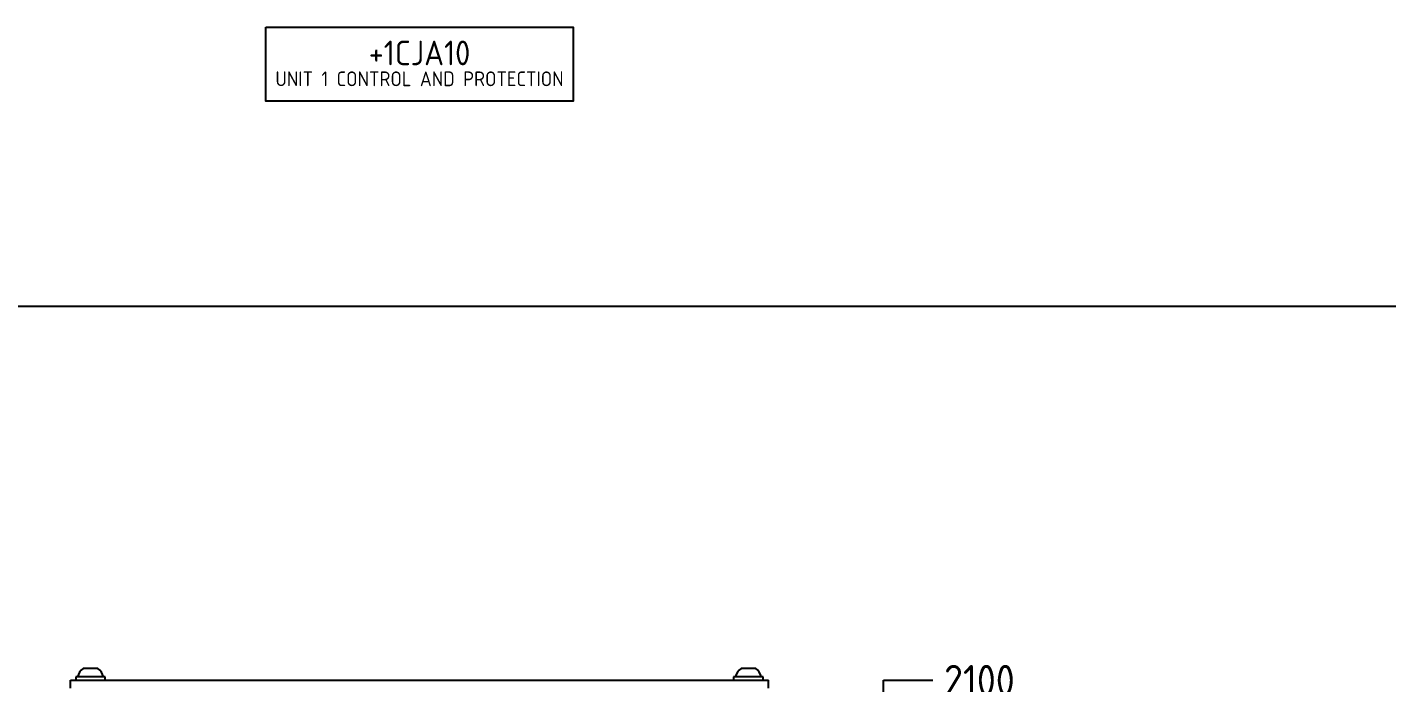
# Model space of a CAD drawing. Header units: millimetres. Extents: x 41350 to 54029, y 25852 to 34717.
# Drawn here: x 42194 to 43300, y 33864 to 34397 of the extents above; entities that cross this region are included whole.
import ezdxf
from ezdxf.enums import TextEntityAlignment as Align

# ---------------------------------------------------------------- set-up
doc = ezdxf.new("R2010")
doc.units = ezdxf.units.MM
doc.layers.add('! NO PLOT !', color=7, linetype='Continuous', true_color=0xff75dd, plot=False)
doc.layers.add('000-PI-Oprema', color=30, linetype='Continuous', lineweight=5)
doc.layers.add('000-PI-ORMAR', color=2, linetype='Continuous')
doc.layers.add('AUT_7', color=7, linetype='Continuous')
doc.styles.add('PI0', font='isocpeur.ttf', dxfattribs={"width": 0.9})

# ---------------------------------------------------------------- blocks, each defined once
blk = doc.blocks.new('SKALA_2100')
for p, q in [((6091.9, 12435.4), (6091.9, 13135.4)), ((6091.9, 13135.4), (6131.9, 13135.4))]:
    blk.add_line(p, q)
at = {"style": 'PI0', "width": 0.9}
blk.add_text('2100', height=25, dxfattribs=at).set_placement((6141.1, 13135.4), align=Align.MIDDLE_LEFT)
blk = doc.blocks.new('8606.000_front')
at = {"layer": '000-PI-ORMAR'}
for p, q in [((43070, 38589.2), (43058, 38589.2)), ((43605, 38589.2), (43593, 38589.2)), ((43047.8, 38573.2), (43047.8, 38579.7)), ((43047.8, 38579.7), (43615.3, 38579.7)), ((43076, 38582.6), (43052, 38582.6)), ((43052, 38582.6), (43052, 38579.7)), ((43076, 38579.7), (43076, 38582.6)), ((43611, 38582.6), (43587, 38582.6)), ((43587, 38582.6), (43587, 38579.7)), ((43611, 38579.7), (43611, 38582.6)), ((43615.3, 38573.2), (43615.3, 38579.7))]:
    blk.add_line(p, q, dxfattribs=at)
for centre, start, end in [((43064.4, 38580), 124.8208, 166.6054), ((43063.6, 38580), 13.3946, 55.1792), ((43599.4, 38580), 124.8208, 166.6054), ((43598.6, 38580), 13.3946, 55.1792)]:
    blk.add_arc(centre, 11.2, start, end, dxfattribs=at)

msp = doc.modelspace()

# ---------------------------------------------------------------- linework, layer by layer
at = {"layer": '! NO PLOT !', "ltscale": 0.25}
msp.add_lwpolyline([(43500.002, 31300.028), (41350.002, 31300.028), (41350.002, 34170.028), (45250.002, 34170.028), (45250.002, 32285.028), (43500.002, 32285.028), (43500.002, 31300.028)], dxfattribs=at)
at = {"layer": 'AUT_7'}
msp.add_lwpolyline([(42388.408, 34396.72), (42638.408, 34396.72), (42638.408, 34336.72), (42388.408, 34336.72)], close=True, dxfattribs=at)

# ---------------------------------------------------------------- block references
msp.add_blockref('SKALA_2100', (36798.908, 20730.643))
at = {"layer": '000-PI-Oprema'}
msp.add_blockref('8606.000_front', (-818.121, -4713.642), dxfattribs=at)

# ---------------------------------------------------------------- texts
at = {"layer": 'AUT_7', "linetype": 'Continuous', "insert": (42513.408, 34367.29), "char_height": 20, "width": 238.08137, "attachment_point": 5, "line_spacing_factor": 0.75, "style": 'PI0'}
msp.add_mtext('+{\\fISOCPEUR|b0|i0|c238|p34;1CJA10}\\P{\\H0.6x;\\C7;UNIT 1 CONTROL AND PROTECTION}', dxfattribs=at)

doc.saveas('drawing.dxf')
